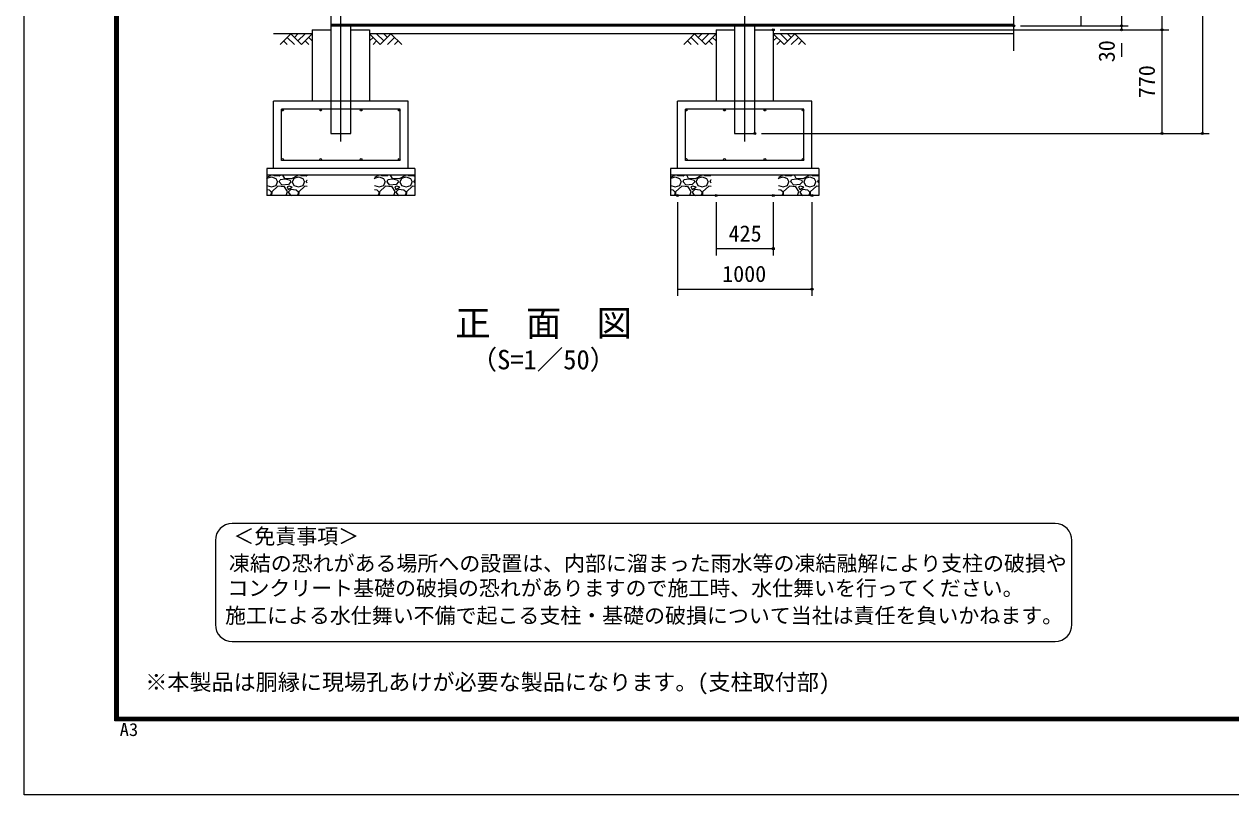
# Model space of a CAD drawing. Units: millimetres at full size. Extents: x -10500 to 10500, y -7425 to 7425.
# Drawn here: x -10500 to -1535, y -7425 to -1703 of the extents above; entities that cross this region are included whole.
import ezdxf
from ezdxf.enums import TextEntityAlignment as Align

# ---------------------------------------------------------------- set-up
doc = ezdxf.new("R2010")
doc.units = ezdxf.units.MM
doc.header["$LTSCALE"] = 30
doc.header["$PDMODE"] = 32
doc.header["$PDSIZE"] = 15
doc.linetypes.add('USER1', pattern=[50.8, 31.75, -6.35, 6.35, -6.35])
for name, color, linetype, lineweight in [('0-1_D-STR-DIM', 7, 'Continuous', 13), ('0-2_D-BMK', 2, 'USER1', 13), ('0-3_D-STR3', 3, 'Continuous', 13), ('0-4_D-STR1', 1, 'Continuous', 18), ('0-5_D-BGD', 7, 'Continuous', 18), ('0-9_D-TTL-TXT', 7, 'Continuous', 13), ('0-A_D-STR4', 7, 'Continuous', 18), ('0-B_D-DCR-HCH', 7, 'Continuous', 13), ('0-C_D-TTL', 7, 'Continuous', 18)]:
    doc.layers.add(name, color=color, linetype=linetype, lineweight=lineweight)
doc.layers.add('0-7_Defpoints', color=253, linetype='Continuous')
doc.styles.add('ＭＳ ゴシック', font='')
doc.styles.get('ＭＳ ゴシック').set_extended_font_data('MS Gothic')

msp = doc.modelspace()

# ---------------------------------------------------------------- linework, layer by layer
at = {"layer": '0-1_D-STR-DIM'}
for p, q in [((-2046.86, 5285.7), (-2046.86, -1744.3)), ((-1746.86, 5285.7), (-1746.86, -2514.3)), ((-2346.86, 285.7), (-2346.86, -1714.3)), ((-3146.86, -1901.89), (-3146.86, -739.95)), ((-2646.86, -1714.3), (-2646.86, -1048.3)), ((-4884.36, -1744.3), (-1996.86, -1744.3)), ((-4884.36, -1744.3), (-2296.86, -1744.3)), ((-4884.36, -1744.3), (-1996.86, -1744.3)), ((-3096.86, -1714.3), (-2596.86, -1714.3)), ((-3096.86, -1714.3), (-2296.86, -1714.3)), ((-3096.86, -1714.3), (-2296.86, -1714.3)), ((-2346.86, -1714.3), (-2346.86, -1744.3)), ((-2046.86, -1744.3), (-2046.86, -2514.3)), ((-2346.86, -1844.3), (-2346.86, -1944.3)), ((-5021.86, -2514.3), (-1996.86, -2514.3)), ((-5021.86, -2514.3), (-1696.86, -2514.3)), ((-5646.86, -3024.3), (-5646.86, -3719.64)), ((-5359.36, -3024.3), (-5359.36, -3419.64)), ((-4934.36, -3024.3), (-4934.36, -3419.64)), ((-4646.86, -3024.3), (-4646.86, -3719.64)), ((-5359.36, -3369.64), (-4934.36, -3369.64)), ((-5646.86, -3669.64), (-4646.86, -3669.64))]:
    msp.add_line(p, q, dxfattribs=at)
at = {"layer": '0-2_D-BMK'}
for p, q in [((-8146.86, -2574.3), (-8146.86, 5345.7)), ((-5146.86, -2574.3), (-5146.86, 5345.7))]:
    msp.add_line(p, q, dxfattribs=at)
at = {"layer": '0-3_D-STR3'}
for p, q in [((-3146.86, -1705.3), (-8221.86, -1705.3)), ((-7706.86, -2334.3), (-8586.86, -2334.3)), ((-8586.86, -2714.3), (-8586.86, -2334.3)), ((-7706.86, -2714.3), (-7706.86, -2334.3)), ((-4706.86, -2334.3), (-5586.86, -2334.3)), ((-5586.86, -2714.3), (-5586.86, -2334.3)), ((-4706.86, -2714.3), (-4706.86, -2334.3)), ((-7706.86, -2714.3), (-8586.86, -2714.3)), ((-4706.86, -2714.3), (-5586.86, -2714.3))]:
    msp.add_line(p, q, dxfattribs=at)
for centre in [(-8580.36, -2340.8), (-8296.86, -2340.8), (-7996.86, -2340.8), (-7713.36, -2340.8), (-5580.36, -2340.8), (-5296.86, -2340.8), (-4996.86, -2340.8), (-4713.36, -2340.8), (-8580.36, -2707.8), (-8296.86, -2707.8), (-7996.86, -2707.8), (-7713.36, -2707.8), (-5580.36, -2707.8), (-5296.86, -2707.8), (-4996.86, -2707.8), (-4713.36, -2707.8)]:
    msp.add_circle(centre, 6.5, dxfattribs=at)
at = {"layer": '0-4_D-STR1'}
for p, q in [((-8221.86, -1710.3), (-3146.86, -1710.3)), ((-8221.86, -1714.3), (-3146.86, -1714.3)), ((-5221.86, -1714.3), (-5221.86, -2514.3)), ((-5071.86, -2514.3), (-5071.86, -1714.3)), ((-5221.86, -2514.3), (-5071.86, -2514.3))]:
    msp.add_line(p, q, dxfattribs=at)
msp.add_lwpolyline([(-8221.86, 5285.7), (-8221.86, -2514.3), (-8071.86, -2514.3), (-8071.86, -1714.3)], dxfattribs=at)
at = {"layer": '0-5_D-BGD'}
for p, q in [((-8359.36, -1774.3), (-8646.86, -1774.3)), ((-5359.36, -1774.3), (-7934.36, -1774.3)), ((-3146.86, -1774.3), (-4934.36, -1774.3))]:
    msp.add_line(p, q, dxfattribs=at)
at = {"layer": '0-7_Defpoints'}
for p in [(-4934.36, -1744.3), (-3146.86, -1714.3), (-3146.86, -1714.3), (-2346.86, -1714.3), (-2346.86, -1744.3), (-2046.86, -1744.3), (-5071.86, -2514.3), (-5071.86, -2514.3), (-2046.86, -2514.3), (-1746.86, -2514.3), (-5646.86, -2974.3), (-5359.36, -2974.3), (-4934.36, -2974.3), (-4646.86, -2974.3), (-4934.36, -3369.64), (-4646.86, -3669.64)]:
    msp.add_point(p, dxfattribs=at)
at = {"layer": '0-9_D-TTL-TXT', "color": 2}
for p, q in [((-2840.63, -5410.88), (-8954.51, -5410.88)), ((-9079.51, -5535.88), (-9079.51, -6160.88)), ((-2715.63, -6160.88), (-2715.63, -5535.88)), ((-8954.51, -6285.88), (-2840.63, -6285.88))]:
    msp.add_line(p, q, dxfattribs=at)
for centre, start, end in [((-8954.51, -5535.88), 90, 180), ((-2840.63, -5535.88), 0, 90), ((-8954.51, -6160.88), 180, 270), ((-2840.63, -6160.88), 270, 0)]:
    msp.add_arc(centre, 125, start, end, dxfattribs=at)
at = {"layer": '0-A_D-STR4'}
for p, q in [((-8359.36, -1744.3), (-8221.86, -1744.3)), ((-8359.36, -1744.3), (-8359.36, -2274.3)), ((-8071.86, -1744.3), (-7934.36, -1744.3)), ((-7934.36, -1744.3), (-7934.36, -2274.3)), ((-5359.36, -1744.3), (-5221.86, -1744.3)), ((-5359.36, -1744.3), (-5359.36, -2274.3)), ((-5071.86, -1744.3), (-4934.36, -1744.3)), ((-4934.36, -1744.3), (-4934.36, -2274.3)), ((-7646.86, -2274.3), (-8646.86, -2274.3)), ((-8646.86, -2774.3), (-8646.86, -2274.3)), ((-7646.86, -2774.3), (-7646.86, -2274.3)), ((-4646.86, -2274.3), (-5646.86, -2274.3)), ((-5646.86, -2774.3), (-5646.86, -2274.3)), ((-4646.86, -2774.3), (-4646.86, -2274.3)), ((-7596.86, -2774.3), (-8696.86, -2774.3)), ((-8696.86, -2774.3), (-8696.86, -2974.3)), ((-7596.86, -2774.3), (-7596.86, -2974.3)), ((-4596.86, -2774.3), (-5696.86, -2774.3)), ((-5696.86, -2774.3), (-5696.86, -2974.3)), ((-4596.86, -2774.3), (-4596.86, -2974.3)), ((-7596.86, -2824.3), (-8696.86, -2824.3)), ((-4596.86, -2824.3), (-5696.86, -2824.3)), ((-7596.86, -2974.3), (-8696.86, -2974.3)), ((-4596.86, -2974.3), (-5696.86, -2974.3))]:
    msp.add_line(p, q, dxfattribs=at)
at = {"layer": '0-B_D-DCR-HCH'}
for p, q in [((-8518.99, -1774.3), (-8598.81, -1854.11)), ((-8518.99, -1774.3), (-8439.18, -1854.11)), ((-8492.39, -1800.9), (-8465.78, -1774.3)), ((-8465.78, -1827.51), (-8412.57, -1774.3)), ((-8439.18, -1854.11), (-8359.36, -1774.3)), ((-7854.54, -1854.11), (-7934.36, -1774.3)), ((-7827.93, -1827.51), (-7881.15, -1774.3)), ((-7774.72, -1774.3), (-7854.54, -1854.11)), ((-7801.19, -1801.04), (-7827.93, -1774.3)), ((-7774.72, -1774.3), (-7694.9, -1854.11)), ((-5518.99, -1774.3), (-5598.81, -1854.11)), ((-5518.99, -1774.3), (-5439.18, -1854.11)), ((-5492.39, -1800.9), (-5465.78, -1774.3)), ((-5465.78, -1827.51), (-5412.57, -1774.3)), ((-5439.18, -1854.11), (-5359.36, -1774.3)), ((-4854.54, -1854.11), (-4934.36, -1774.3)), ((-4827.93, -1827.51), (-4881.15, -1774.3)), ((-4774.72, -1774.3), (-4854.54, -1854.11)), ((-4801.19, -1801.04), (-4827.93, -1774.3)), ((-4774.72, -1774.3), (-4694.9, -1854.11)), ((-8572.21, -1827.51), (-8545.48, -1854.11)), ((-8545.6, -1800.9), (-8492.14, -1854.11)), ((-8412.57, -1827.51), (-8385.84, -1854.11)), ((-8385.96, -1800.9), (-8359.36, -1827.39)), ((-7907.75, -1800.9), (-7934.36, -1827.39)), ((-7881.15, -1827.51), (-7907.87, -1854.11)), ((-7748.12, -1800.9), (-7801.57, -1854.11)), ((-7721.51, -1827.51), (-7748.24, -1854.11)), ((-5572.21, -1827.51), (-5545.48, -1854.11)), ((-5545.6, -1800.9), (-5492.14, -1854.11)), ((-5412.57, -1827.51), (-5385.84, -1854.11)), ((-5385.96, -1800.9), (-5359.36, -1827.39)), ((-4907.75, -1800.9), (-4934.36, -1827.39)), ((-4881.15, -1827.51), (-4907.87, -1854.11)), ((-4748.12, -1800.9), (-4801.57, -1854.11)), ((-4721.51, -1827.51), (-4748.24, -1854.11)), ((-8672.15, -2829.52), (-8696.86, -2842.46)), ((-8696.86, -2851.83), (-8694.15, -2845.52)), ((-8694.15, -2845.52), (-8662.15, -2835.52)), ((-8670.66, -2824.3), (-8672.15, -2829.52)), ((-8662.15, -2835.52), (-8630.15, -2847.52)), ((-8647.51, -2824.3), (-8646.15, -2827.52)), ((-8646.15, -2827.52), (-8604.15, -2829.52)), ((-8630.15, -2847.52), (-8618.15, -2873.52)), ((-8604.15, -2829.52), (-8597.39, -2824.3)), ((-8604.15, -2873.52), (-8598.15, -2857.52)), ((-8560.15, -2853.52), (-8598.15, -2857.52)), ((-8564.15, -2847.52), (-8577.7, -2824.3)), ((-8514.15, -2851.52), (-8564.15, -2847.52)), ((-8520.15, -2863.52), (-8560.15, -2853.52)), ((-8518.15, -2873.52), (-8520.15, -2863.52)), ((-8472.15, -2829.52), (-8514.15, -2851.52)), ((-8506.15, -2873.52), (-8494.15, -2845.52)), ((-8494.15, -2845.52), (-8462.15, -2835.52)), ((-8470.66, -2824.3), (-8472.15, -2829.52)), ((-8462.15, -2835.52), (-8430.15, -2847.52)), ((-8447.51, -2824.3), (-8446.15, -2827.52)), ((-8446.15, -2827.52), (-8404.15, -2829.52)), ((-8430.15, -2847.52), (-8418.15, -2873.52)), ((-8404.15, -2829.52), (-8397.39, -2824.3)), ((-8404.15, -2873.52), (-8398.15, -2857.52)), ((-8396.86, -2857.38), (-8398.15, -2857.52)), ((-7872.15, -2829.52), (-7896.86, -2842.46)), ((-7896.86, -2851.83), (-7894.15, -2845.52)), ((-7894.15, -2845.52), (-7862.15, -2835.52)), ((-7870.66, -2824.3), (-7872.15, -2829.52)), ((-7862.15, -2835.52), (-7830.15, -2847.52)), ((-7847.51, -2824.3), (-7846.15, -2827.52)), ((-7846.15, -2827.52), (-7804.15, -2829.52)), ((-7830.15, -2847.52), (-7818.15, -2873.52)), ((-7804.15, -2829.52), (-7797.39, -2824.3)), ((-7804.15, -2873.52), (-7798.15, -2857.52)), ((-7760.15, -2853.52), (-7798.15, -2857.52)), ((-7764.15, -2847.52), (-7777.7, -2824.3)), ((-7714.15, -2851.52), (-7764.15, -2847.52)), ((-7720.15, -2863.52), (-7760.15, -2853.52)), ((-7718.15, -2873.52), (-7720.15, -2863.52)), ((-7672.15, -2829.52), (-7714.15, -2851.52)), ((-7706.15, -2873.52), (-7694.15, -2845.52)), ((-7694.15, -2845.52), (-7662.15, -2835.52)), ((-7670.66, -2824.3), (-7672.15, -2829.52)), ((-7662.15, -2835.52), (-7630.15, -2847.52)), ((-7647.51, -2824.3), (-7646.15, -2827.52)), ((-7646.15, -2827.52), (-7604.15, -2829.52)), ((-7630.15, -2847.52), (-7618.15, -2873.52)), ((-7604.15, -2829.52), (-7597.39, -2824.3)), ((-7604.15, -2873.52), (-7598.15, -2857.52)), ((-7596.86, -2857.38), (-7598.15, -2857.52)), ((-5672.15, -2829.52), (-5696.86, -2842.46)), ((-5696.86, -2851.83), (-5694.15, -2845.52)), ((-5694.15, -2845.52), (-5662.15, -2835.52)), ((-5670.66, -2824.3), (-5672.15, -2829.52)), ((-5662.15, -2835.52), (-5630.15, -2847.52)), ((-5647.51, -2824.3), (-5646.15, -2827.52)), ((-5646.15, -2827.52), (-5604.15, -2829.52)), ((-5630.15, -2847.52), (-5618.15, -2873.52)), ((-5604.15, -2829.52), (-5597.39, -2824.3)), ((-5604.15, -2873.52), (-5598.15, -2857.52)), ((-5560.15, -2853.52), (-5598.15, -2857.52)), ((-5564.15, -2847.52), (-5577.7, -2824.3)), ((-5514.15, -2851.52), (-5564.15, -2847.52)), ((-5520.15, -2863.52), (-5560.15, -2853.52)), ((-5518.15, -2873.52), (-5520.15, -2863.52)), ((-5472.15, -2829.52), (-5514.15, -2851.52)), ((-5506.15, -2873.52), (-5494.15, -2845.52)), ((-5494.15, -2845.52), (-5462.15, -2835.52)), ((-5470.66, -2824.3), (-5472.15, -2829.52)), ((-5462.15, -2835.52), (-5430.15, -2847.52)), ((-5447.51, -2824.3), (-5446.15, -2827.52)), ((-5446.15, -2827.52), (-5404.15, -2829.52)), ((-5430.15, -2847.52), (-5418.15, -2873.52)), ((-5404.15, -2829.52), (-5397.39, -2824.3)), ((-5404.15, -2873.52), (-5398.15, -2857.52)), ((-5396.86, -2857.38), (-5398.15, -2857.52)), ((-4872.15, -2829.52), (-4896.86, -2842.46)), ((-4896.86, -2851.83), (-4894.15, -2845.52)), ((-4894.15, -2845.52), (-4862.15, -2835.52)), ((-4870.66, -2824.3), (-4872.15, -2829.52)), ((-4862.15, -2835.52), (-4830.15, -2847.52)), ((-4847.51, -2824.3), (-4846.15, -2827.52)), ((-4846.15, -2827.52), (-4804.15, -2829.52)), ((-4830.15, -2847.52), (-4818.15, -2873.52)), ((-4804.15, -2829.52), (-4797.39, -2824.3)), ((-4804.15, -2873.52), (-4798.15, -2857.52)), ((-4760.15, -2853.52), (-4798.15, -2857.52)), ((-4764.15, -2847.52), (-4777.7, -2824.3)), ((-4714.15, -2851.52), (-4764.15, -2847.52)), ((-4720.15, -2863.52), (-4760.15, -2853.52)), ((-4718.15, -2873.52), (-4720.15, -2863.52)), ((-4672.15, -2829.52), (-4714.15, -2851.52)), ((-4706.15, -2873.52), (-4694.15, -2845.52)), ((-4694.15, -2845.52), (-4662.15, -2835.52)), ((-4670.66, -2824.3), (-4672.15, -2829.52)), ((-4662.15, -2835.52), (-4630.15, -2847.52)), ((-4647.51, -2824.3), (-4646.15, -2827.52)), ((-4646.15, -2827.52), (-4604.15, -2829.52)), ((-4630.15, -2847.52), (-4618.15, -2873.52)), ((-4604.15, -2829.52), (-4597.39, -2824.3)), ((-4604.15, -2873.52), (-4598.15, -2857.52)), ((-4596.86, -2857.38), (-4598.15, -2857.52)), ((-8696.86, -2899.87), (-8696.15, -2901.52)), ((-8678.15, -2935.52), (-8696.86, -2932.71)), ((-8696.15, -2901.52), (-8662.15, -2911.52)), ((-8662.15, -2949.52), (-8678.15, -2935.52)), ((-8662.15, -2911.52), (-8628.15, -2901.52)), ((-8662.15, -2961.52), (-8662.15, -2949.52)), ((-8660.15, -2947.52), (-8661.43, -2974.3)), ((-8614.15, -2905.52), (-8660.15, -2947.52)), ((-8628.15, -2901.52), (-8618.15, -2873.52)), ((-8566.15, -2909.52), (-8614.15, -2905.52)), ((-8582.15, -2897.52), (-8604.15, -2873.52)), ((-8536.15, -2893.52), (-8582.15, -2897.52)), ((-8544.15, -2945.52), (-8566.15, -2909.52)), ((-8553.36, -2974.3), (-8544.15, -2945.52)), ((-8532.15, -2905.52), (-8546.15, -2911.52)), ((-8546.15, -2911.52), (-8538.15, -2931.52)), ((-8538.15, -2931.52), (-8508.15, -2913.52)), ((-8518.15, -2929.52), (-8538.15, -2949.52)), ((-8538.15, -2949.52), (-8522.15, -2973.52)), ((-8518.15, -2873.52), (-8536.15, -2893.52)), ((-8508.15, -2913.52), (-8532.15, -2905.52)), ((-8478.15, -2935.52), (-8518.15, -2929.52)), ((-8508.15, -2873.52), (-8496.15, -2901.52)), ((-8496.15, -2901.52), (-8462.15, -2911.52)), ((-8462.15, -2949.52), (-8478.15, -2935.52)), ((-8462.15, -2911.52), (-8428.15, -2901.52)), ((-8462.15, -2961.52), (-8462.15, -2949.52)), ((-8460.15, -2947.52), (-8461.43, -2974.3)), ((-8414.15, -2905.52), (-8460.15, -2947.52)), ((-8428.15, -2901.52), (-8418.15, -2873.52)), ((-8396.86, -2906.96), (-8414.15, -2905.52)), ((-8396.86, -2881.48), (-8404.15, -2873.52)), ((-7896.86, -2899.87), (-7896.15, -2901.52)), ((-7878.15, -2935.52), (-7896.86, -2932.71)), ((-7896.15, -2901.52), (-7862.15, -2911.52)), ((-7862.15, -2949.52), (-7878.15, -2935.52)), ((-7862.15, -2911.52), (-7828.15, -2901.52)), ((-7862.15, -2961.52), (-7862.15, -2949.52)), ((-7860.15, -2947.52), (-7861.43, -2974.3)), ((-7814.15, -2905.52), (-7860.15, -2947.52)), ((-7828.15, -2901.52), (-7818.15, -2873.52)), ((-7766.15, -2909.52), (-7814.15, -2905.52)), ((-7782.15, -2897.52), (-7804.15, -2873.52)), ((-7736.15, -2893.52), (-7782.15, -2897.52)), ((-7744.15, -2945.52), (-7766.15, -2909.52)), ((-7753.36, -2974.3), (-7744.15, -2945.52)), ((-7732.15, -2905.52), (-7746.15, -2911.52)), ((-7746.15, -2911.52), (-7738.15, -2931.52)), ((-7738.15, -2931.52), (-7708.15, -2913.52)), ((-7718.15, -2929.52), (-7738.15, -2949.52)), ((-7738.15, -2949.52), (-7722.15, -2973.52)), ((-7718.15, -2873.52), (-7736.15, -2893.52)), ((-7708.15, -2913.52), (-7732.15, -2905.52)), ((-7678.15, -2935.52), (-7718.15, -2929.52)), ((-7708.15, -2873.52), (-7696.15, -2901.52)), ((-7696.15, -2901.52), (-7662.15, -2911.52)), ((-7662.15, -2949.52), (-7678.15, -2935.52)), ((-7662.15, -2911.52), (-7628.15, -2901.52)), ((-7662.15, -2961.52), (-7662.15, -2949.52)), ((-7660.15, -2947.52), (-7661.43, -2974.3)), ((-7614.15, -2905.52), (-7660.15, -2947.52)), ((-7628.15, -2901.52), (-7618.15, -2873.52)), ((-7596.86, -2906.96), (-7614.15, -2905.52)), ((-7596.86, -2881.48), (-7604.15, -2873.52)), ((-5696.86, -2899.87), (-5696.15, -2901.52)), ((-5678.15, -2935.52), (-5696.86, -2932.71)), ((-5696.15, -2901.52), (-5662.15, -2911.52)), ((-5662.15, -2949.52), (-5678.15, -2935.52)), ((-5662.15, -2911.52), (-5628.15, -2901.52)), ((-5662.15, -2961.52), (-5662.15, -2949.52)), ((-5660.15, -2947.52), (-5661.43, -2974.3)), ((-5614.15, -2905.52), (-5660.15, -2947.52)), ((-5628.15, -2901.52), (-5618.15, -2873.52)), ((-5566.15, -2909.52), (-5614.15, -2905.52)), ((-5582.15, -2897.52), (-5604.15, -2873.52)), ((-5536.15, -2893.52), (-5582.15, -2897.52)), ((-5544.15, -2945.52), (-5566.15, -2909.52)), ((-5553.36, -2974.3), (-5544.15, -2945.52)), ((-5532.15, -2905.52), (-5546.15, -2911.52)), ((-5546.15, -2911.52), (-5538.15, -2931.52)), ((-5538.15, -2931.52), (-5508.15, -2913.52)), ((-5518.15, -2929.52), (-5538.15, -2949.52)), ((-5538.15, -2949.52), (-5522.15, -2973.52)), ((-5518.15, -2873.52), (-5536.15, -2893.52)), ((-5508.15, -2913.52), (-5532.15, -2905.52)), ((-5478.15, -2935.52), (-5518.15, -2929.52)), ((-5508.15, -2873.52), (-5496.15, -2901.52)), ((-5496.15, -2901.52), (-5462.15, -2911.52)), ((-5462.15, -2949.52), (-5478.15, -2935.52)), ((-5462.15, -2911.52), (-5428.15, -2901.52)), ((-5462.15, -2961.52), (-5462.15, -2949.52)), ((-5460.15, -2947.52), (-5461.43, -2974.3)), ((-5414.15, -2905.52), (-5460.15, -2947.52)), ((-5428.15, -2901.52), (-5418.15, -2873.52)), ((-5396.86, -2906.96), (-5414.15, -2905.52)), ((-5396.86, -2881.48), (-5404.15, -2873.52)), ((-4896.86, -2899.87), (-4896.15, -2901.52)), ((-4878.15, -2935.52), (-4896.86, -2932.71)), ((-4896.15, -2901.52), (-4862.15, -2911.52)), ((-4862.15, -2949.52), (-4878.15, -2935.52)), ((-4862.15, -2911.52), (-4828.15, -2901.52)), ((-4862.15, -2961.52), (-4862.15, -2949.52)), ((-4860.15, -2947.52), (-4861.43, -2974.3)), ((-4814.15, -2905.52), (-4860.15, -2947.52)), ((-4828.15, -2901.52), (-4818.15, -2873.52)), ((-4766.15, -2909.52), (-4814.15, -2905.52)), ((-4782.15, -2897.52), (-4804.15, -2873.52)), ((-4736.15, -2893.52), (-4782.15, -2897.52)), ((-4744.15, -2945.52), (-4766.15, -2909.52)), ((-4753.36, -2974.3), (-4744.15, -2945.52)), ((-4732.15, -2905.52), (-4746.15, -2911.52)), ((-4746.15, -2911.52), (-4738.15, -2931.52)), ((-4738.15, -2931.52), (-4708.15, -2913.52)), ((-4718.15, -2929.52), (-4738.15, -2949.52)), ((-4738.15, -2949.52), (-4722.15, -2973.52)), ((-4718.15, -2873.52), (-4736.15, -2893.52)), ((-4708.15, -2913.52), (-4732.15, -2905.52)), ((-4678.15, -2935.52), (-4718.15, -2929.52)), ((-4708.15, -2873.52), (-4696.15, -2901.52)), ((-4696.15, -2901.52), (-4662.15, -2911.52)), ((-4662.15, -2949.52), (-4678.15, -2935.52)), ((-4662.15, -2911.52), (-4628.15, -2901.52)), ((-4662.15, -2961.52), (-4662.15, -2949.52)), ((-4660.15, -2947.52), (-4661.43, -2974.3)), ((-4614.15, -2905.52), (-4660.15, -2947.52)), ((-4628.15, -2901.52), (-4618.15, -2873.52)), ((-4596.86, -2906.96), (-4614.15, -2905.52)), ((-4596.86, -2881.48), (-4604.15, -2873.52)), ((-8669.25, -2974.3), (-8662.15, -2961.52)), ((-8522.15, -2973.52), (-8515.68, -2974.3)), ((-8469.25, -2974.3), (-8462.15, -2961.52)), ((-7869.25, -2974.3), (-7862.15, -2961.52)), ((-7722.15, -2973.52), (-7715.68, -2974.3)), ((-7669.25, -2974.3), (-7662.15, -2961.52)), ((-5669.25, -2974.3), (-5662.15, -2961.52)), ((-5522.15, -2973.52), (-5515.68, -2974.3)), ((-5469.25, -2974.3), (-5462.15, -2961.52)), ((-4869.25, -2974.3), (-4862.15, -2961.52)), ((-4722.15, -2973.52), (-4715.68, -2974.3)), ((-4669.25, -2974.3), (-4662.15, -2961.52))]:
    msp.add_line(p, q, dxfattribs=at)
at = {"layer": '0-C_D-TTL', "color": 2}
msp.add_lwpolyline([(-10500, 7425), (10500, 7425), (10500, -7425), (-10500, -7425)], close=True, dxfattribs=at)
at = {"layer": '0-C_D-TTL'}
for points in [[(-9825, 6875), (9825, 6875), (9825, -6875), (-9825, -6875)], [(-9818.75, 6868.75), (9818.75, 6868.75), (9818.75, -6868.75), (-9818.75, -6868.75)], [(-9812.5, 6862.5), (9812.5, 6862.5), (9812.5, -6862.5), (-9812.5, -6862.5)], [(-9806.25, 6856.25), (9806.25, 6856.25), (9806.25, -6856.25), (-9806.25, -6856.25)], [(-9800, 6850), (9800, 6850), (9800, -6850), (-9800, -6850)]]:
    msp.add_lwpolyline(points, close=True, dxfattribs=at)

# ---------------------------------------------------------------- texts
at = {"layer": '0-1_D-STR-DIM', "style": 'ＭＳ ゴシック'}
for s, p in [('30', (-2361.55, -1985.5)), ('770', (-2063.73, -2253.08))]:
    msp.add_text(s, height=120.3, rotation=90, dxfattribs=at).set_placement(p, align=Align.BOTTOM_LEFT)
for s, p in [('425', (-5266.5, -3352.77)), ('1000', (-5314.16, -3652.77))]:
    msp.add_text(s, height=120.3, dxfattribs=at).set_placement(p, align=Align.BOTTOM_LEFT)
at = {"layer": '0-9_D-TTL-TXT', "style": 'ＭＳ ゴシック'}
for s, height, p in [('正\u3000面\u3000図', 192.4, (-7296.61, -4075.92)), ('（S=1／50）', 144.3, (-7182.9, -4308.91)), ('＜免責事項＞ \u3000\u3000', 114.1, (-8945.25, -5596.33)), ('凍結の恐れがある場所への設置は、内部に溜まった雨水等の凍結融解により支柱の破損や', 114.1, (-8979.06, -5797.57)), ('コンクリート基礎の破損の恐れがありますので施工時、水仕舞いを行ってください。', 114.1, (-8989.33, -5981.13)), ('施工による水仕舞い不備で起こる支柱・基礎の破損について当社は責任を負いかねます。 ', 114.1, (-9006.81, -6184.86)), ('※本製品は胴縁に現場孔あけが必要な製品になります。(支柱取付部)', 120.3, (-9600, -6684.01))]:
    msp.add_text(s, height=height, dxfattribs=at).set_placement(p, align=Align.BOTTOM_LEFT)
at = {"layer": '0-C_D-TTL', "style": 'ＭＳ ゴシック', "width": 1.05}
msp.add_text('A3', height=96.11, dxfattribs=at).set_placement((-9790.22, -7017.03), align=Align.BOTTOM_LEFT)

doc.saveas('drawing.dxf')
